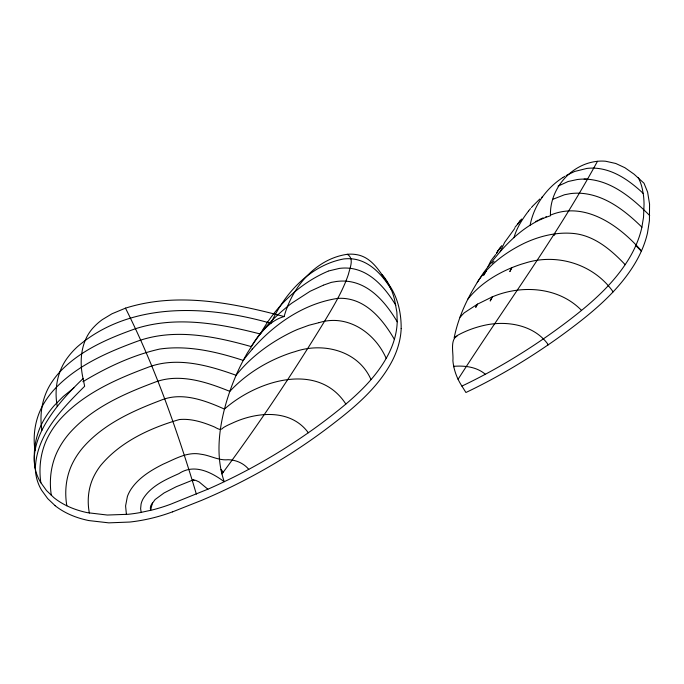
<?xml version="1.0" encoding="UTF-8"?>
<svg xmlns="http://www.w3.org/2000/svg" width="684" height="684" viewBox="0 0 684 684"><rect width="100%" height="100%" fill="white"/><g stroke="black" fill="none" stroke-linecap="round" stroke-linejoin="round"><path stroke-width="1.03" d="M401.157 328.594C401.337 314.264 398.276 299.421 390.615 287.143C381.073 274.472 373.148 256.62 355.321 254.457A23.957 15.074 -11.7 0 0 347.327 254.294C315.811 258.774 292.145 287.032 284.125 316.555C266.546 321.471 256.406 338.785 247.189 353.252C237.69 369.728 230.397 387.469 225.327 405.8C218.641 430.373 215.725 457.203 224.249 481.716C211.33 472.191 194.188 463.35 178.943 473.619C165.742 479.527 151.138 485.871 143.195 498.645A24.641 17.955 -26.8 0 0 141.084 504.031L140.63 508.639L141.135 512.401M125.548 308.125L112.014 313.768L102.369 319.59A44.742 27.685 -21.5 0 0 94.529 326.353C80.969 339.854 78.985 360.716 83.08 378.577C68.845 392.197 55.301 406.886 45.298 423.969A147.547 100.762 -17.5 0 0 41.912 430.287C37.346 439.564 34.106 449.747 34.268 460.17A94.144 64.638 -14.8 0 0 34.944 467.3L35.286 469.027A93.588 64.262 -14.8 0 0 40.433 482.117L46.529 490.582L53.925 497.678A94.127 64.561 -14.9 0 0 64.706 504.724L67.041 505.895A94.486 64.826 -14.9 0 0 87.484 512.684L107.285 515.035L128.147 514.291A118.46 82.567 -15 0 0 140.288 512.564L152.438 509.922A126.48 88.621 -14.9 0 0 170.461 504.305L208.312 489.026A641.199 550.842 15.5 0 0 221.171 483.178L229.414 479.236A619.054 531.844 13.4 0 0 245.197 471.233L249.01 469.215A670.149 573.85 18 0 0 307.706 433.169L310.887 430.963A645.072 554.664 15.9 0 0 332.185 415.145C354.209 397.874 376.114 378.705 388.897 353.303A105.225 77.249 -25 0 0 394.283 339.674L394.83 337.716A104.678 76.813 -25 0 0 397.216 322.01L396.874 312.092L394.574 299.72A138.057 101.942 -23 0 0 391.188 289.341C382.211 274.549 368.514 259.407 349.977 258.723A27.052 17.143 -11.9 0 0 343.701 258.962C310.228 265.187 284.476 293.342 270.932 323.318C207.474 305.184 130.447 300.986 77.343 346.805A66.938 42.502 -22.7 0 0 68.041 357.022C57.276 370.899 54.053 389.444 57.285 406.484M530.143 225.164C533.785 205.756 546.225 188.28 562.752 177.609M152.541 502.475L150.583 510.375L150.36 508.161A12.184 8.883 -27.1 0 1 150.967 505.339L155.088 499.559L164.066 492.959L176.233 486.734L192.563 480.168L195.65 480.33L199.181 481.964L207.876 489.214M513.975 237.699C516.659 227.926 522.337 219.196 528.399 211.185M500.158 251.695L504.664 242.358L514.727 228.473M488.008 266.623L490.787 260.972L494.122 256.543M454.159 337.879C458.827 314.307 470.079 292.53 483.537 272.822C500.774 249.156 521.559 224.737 550.466 215.776C549.432 189.1 570.858 163.972 597.474 161.296A23.675 13.338 -2.3 0 1 605.665 161.244L615.797 163.485L624.894 167.725L634.042 174.163L643.995 183.201L647.62 192.144L649.561 204.123L649.424 220.607L647.491 232.979A103.258 69.725 -39.2 0 1 642.216 249.198L641.336 251.208A103.797 70.119 -39.2 0 1 633.906 265.17C618.362 290.196 595.687 309.715 572.431 327.337A586.359 519.686 -58.6 0 1 550.859 342.992L547.687 345.181M548.286 344.77C534.58 325.148 507.519 320.36 485.289 325.122C475.884 327.14 466.693 330.406 458.237 334.989C449.303 339.332 453.74 352.67 452.885 360.699C453.714 369.762 456.946 378.491 461.905 386.092L466.821 383.724A558.4 494.635 -56.5 0 0 481.929 376.063L485.597 374.122A598.902 535.316 -61.6 0 0 543.062 339.076L546.217 336.913A580.16 515.676 -59.3 0 0 567.617 321.352C590.685 303.816 613.163 284.382 628.51 259.475A102.985 70.084 -39.4 0 0 635.829 245.565L636.684 243.564A102.455 69.7 -39.4 0 0 641.857 227.396L643.541 217.127L644.046 204.251A134.184 92.99 -38.5 0 0 643.216 193.401C629.502 180.559 612.659 168.478 593.131 168.102A26.719 15.236 -2.5 0 0 586.804 168.444L574.663 171.453L566.096 175.574M597.474 161.296C556.263 237.057 504.544 306.731 458.066 379.278M477.27 282.381C488.427 264.956 506.066 252.045 524.568 243.102A94.922 61.252 -1 0 1 528.561 241.324C542.386 235.484 557.554 232.132 572.602 233.389C593.883 235.074 611.12 249.84 625.176 264.665M492.352 296.856L490.248 300.849L492.352 296.856C521.439 284.527 558.648 286.776 581.537 310.399M477.389 304.218L475.816 307.193L477.389 304.218L492.318 296.865M467.899 299.113C481.228 282.347 500.944 270.907 521.191 264.255A109.893 73.992 -0.8 0 1 524.568 263.254C556.554 252.789 593.558 263.973 613.129 291.846M486.452 270.522L483.597 275.276L486.435 270.539M267.128 322.609L267.478 322.121M460.007 317.188L464.231 312.827L477.364 304.235M497.909 250.917L501.876 245.59M497.559 251.361L500.782 247.061M221.958 473.935C258.381 424.815 292.436 373.934 324.276 321.728C333.356 306.483 342.778 291.179 348.438 274.258C349.789 267.983 354.594 258.646 347.327 254.294M496.439 252.9L499.961 248.215M494.464 256.124L495.703 254.551M461.033 315.837L461.461 315.298M519.019 222.471L521.772 219.008M528.587 210.937L530.493 208.611M514.881 227.447L520.498 220.65L517.549 224.181L518.147 223.454M519.43 221.958L520.062 221.171M497.55 252.302L496.396 253.696M517.549 224.181L521.105 219.889M531.4 207.543L532.451 206.371M453.834 366.812L454.261 366.325M532.639 206.158L539.821 199.01M252.08 348.96L252.524 348.489M492.01 263.28L492.489 262.801M493.019 262.254L494.028 261.254M541.566 197.488L542.104 197.026M73.872 387.879L63.279 396.464L54.292 405.509A85.97 57.379 -25 0 0 45.349 417.488C35.893 432.365 32.49 450.645 35.081 468.001M454.484 337.725L456.946 336.254M562.941 177.489L564.796 176.344M82.867 381.715C106.713 367.359 132.525 355.176 159.757 349.045C187.997 345.01 216.503 351.713 243.248 360.408C265.948 330.021 299.387 304.106 337.768 298.386A32.977 21.914 -12.7 0 1 343.975 298.421C367.351 300.285 383.442 320.565 394.369 339.367M558.05 186.142L568.13 181.508L577.185 179.541A30.481 17.69 -2.6 0 1 584.085 179.088C610.487 179.422 631.99 197.907 649.714 215.546M535.521 221.522L536.042 221.248M538.359 220.086L536.94 220.795M539.488 219.521L543.002 217.905M552.569 199.412L564.48 194.76L570.276 193.657A32.764 19.391 -2.5 0 1 578.621 193.17C603.698 193.863 624.783 210.347 641.908 227.173M328.303 271.103C299.344 283.373 275.361 306.603 260.365 334.023C220.051 323.618 176.173 315.632 135.509 328.722C108.594 338.238 81.225 349.986 60.953 370.728A77.531 50.129 -23.7 0 0 52.582 381.014C42.613 395.19 39.099 413.29 41.912 430.287M328.679 270.95L339.435 268.393A30.934 19.853 -12.2 0 1 347.66 268.094C369.574 269.359 385.263 287.767 395.805 305.252M323.498 285.134L310.1 291.29L292.171 302.909A104.284 71.666 -11.7 0 0 289.315 305.055C274.643 316.795 260.92 330.389 251.276 346.608C214.357 336.152 173.368 327.764 136.193 341.684C106.02 352.807 75.129 366.419 53.155 390.726A83.337 54.763 -24.5 0 0 44.648 402.201C35.654 416.479 32.507 434.007 35.012 450.628M545.746 216.888L546.336 216.648M323.823 285.006L331.347 282.355L336.613 281.457A33.242 21.674 -12.4 0 1 344.907 281.107C368.907 282.218 385.887 302.661 397.224 321.788M172.479 511.897L201.6 500.363A655.024 561.538 15.4 0 0 227.746 488.59L231.859 486.598A664.993 569.225 16.3 0 0 335.365 422.045C357.672 404.825 379.68 385.468 392.676 359.981A105.507 76.882 -25 0 0 401.183 328.585M192.272 480.484L193.538 480.023M196.368 494.139L192.332 480.681L194.188 480.04M550.44 215.144C584.897 200.583 619.704 225.831 641.472 250.9M192.238 480.382L193.333 480.031M192.931 480.082L192.213 480.305L193.136 480.057M318.889 322.694L308.869 325.268L297.574 329.432A96.418 68.614 -13.7 0 0 293.188 331.364C271.454 341.743 251.122 356.39 236.108 375.277C208.116 365.23 176.01 356.125 147.043 367.676C115.34 379.5 82.884 393.941 59.859 419.591A86.022 58.32 -25.5 0 0 49.453 434.229C41.083 448.832 38.381 466.274 40.869 482.836M319.095 322.651C347.404 313.759 375.003 332.698 386.195 358.416M584.085 179.097L586.863 179.165M221.471 471.926L223.412 472.003L220.975 469.651M284.125 316.555C233.022 302.944 177.301 291.717 125.488 308.151C153.216 363.358 174.121 421.729 192.332 480.681M485.341 374.259C476.62 366.829 464.735 365.478 453.731 366.325L454.048 366.564M55.139 505.673L47.7 498.602L41.562 490.154A94.332 64.296 -15 0 1 35.354 468.189C36.526 434.579 62.235 408.553 84.654 386.255L83.08 378.577M635.829 245.565L641.336 251.208M248.745 469.352C243.735 463.248 235.963 459.896 228.14 459.716C218.538 460.751 210.244 455.33 200.839 454.219C187.399 451.449 175.07 459.015 163.228 464.128C151.155 470.173 138.997 477.526 131.243 488.898A38.928 28.232 -26.6 0 0 127.386 496.507L125.591 505.912L126.412 514.462M308.322 432.767C290.597 408.374 256.064 411.811 231.91 423.328C229.012 424.584 226.148 425.91 223.463 427.568C220.205 431.843 216.435 427.346 212.647 426.217C202.148 421.942 190.81 418.428 179.336 419.557C150.181 428.004 120.358 441.71 100.591 465.582A64.552 45.931 -26.3 0 0 94.426 475.26C88.364 486.777 86.902 500.355 89.365 513.06M345.856 404.064C317.692 360.519 255.825 381.244 224.455 409.092C204.875 400.354 181.508 391.47 160.424 400.448C131.969 411.221 102.814 424.49 82.567 448.011A76.634 53.617 -26.1 0 0 73.496 461.426C66.228 474.893 64.253 490.804 66.844 505.801M461.905 386.092L465.924 392.496L470.874 390.111A564.317 498.268 -55.8 0 0 486.085 382.39L489.778 380.432A605.366 539.702 -60.8 0 0 547.679 345.163M371.01 379.603C358.373 350.55 322.951 341.906 294.949 351.67A112.116 82.602 -15.5 0 0 291.367 352.73C268.256 360.382 246.377 373.515 229.824 391.368C206.106 381.775 178.344 372.515 153.302 382.835C122.616 394.352 91.211 408.502 69.144 433.579A83.106 57.225 -25.8 0 0 59.2 447.909C51.197 462.264 48.795 479.322 51.36 495.472M55.113 505.69A94.914 64.621 -15 0 0 88.92 520.584L108.867 522.858L129.866 522.037A124.197 86.21 -15.1 0 0 172.462 511.854M381.903 274.438A86.526 64.04 -26.2 0 1 391.034 289.409M638.266 177.66A85.107 57.772 -40.5 0 1 643.071 193.469M511.837 267.589L509.828 271.582L511.863 267.581M554.852 233.911L553.903 235.313L554.878 233.911"/></g></svg>
